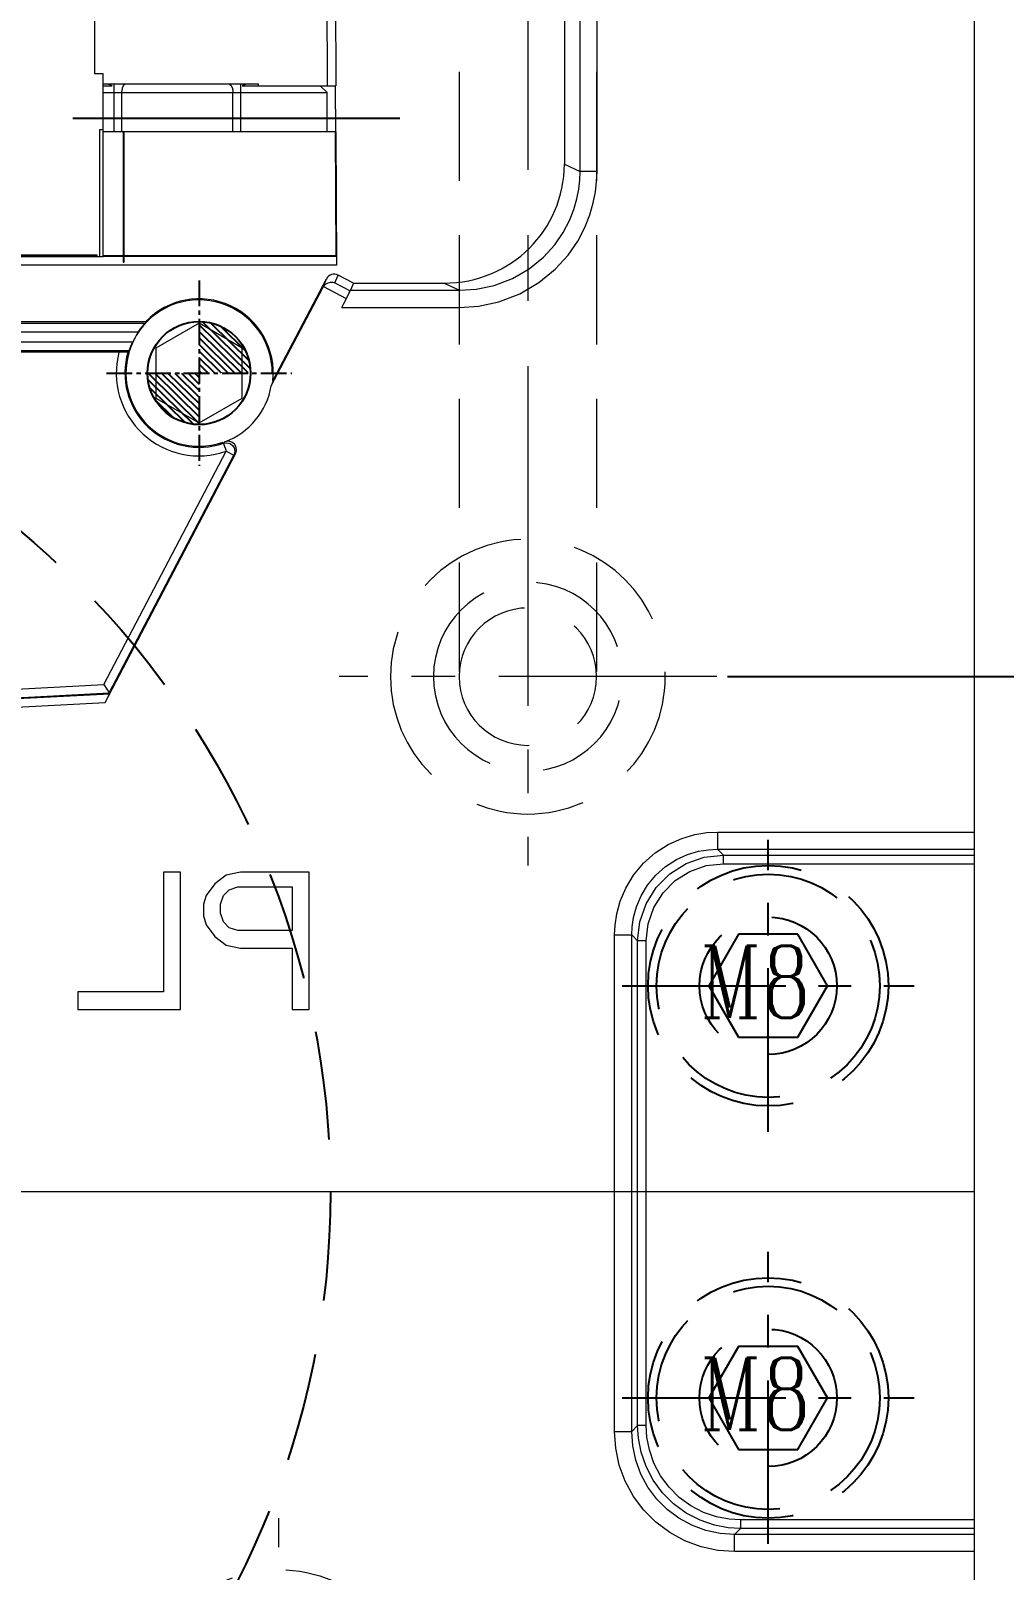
# Model space of a CAD drawing. Header units: inches. Extents: x 164842 to 166038, y -53074 to -52229.
# Drawn here: x 165831.4 to 165888.1, y -52495 to -52405.3 of the extents above; entities that cross this region are included whole.
import ezdxf

# ---------------------------------------------------------------- set-up
doc = ezdxf.new("R2010")
doc.units = ezdxf.units.IN
doc.header["$LTSCALE"] = 2
doc.header["$MEASUREMENT"] = 0
doc.header["$PDMODE"] = 3
doc.header["$PDSIZE"] = 0.3125
for name, pattern in [('CENTER', [50.8, 31.75, -6.35, 6.35, -6.35]), ('CENTER2', [1.125, 0.75, -0.125, 0.125, -0.125]), ('HIDDEN', [9.525, 6.35, -3.175])]:
    doc.linetypes.add(name, pattern=pattern)
doc.layers.get('0').update_dxf_attribs({"linetype": 'CONTINUOUS'})
doc.layers.get('Defpoints').update_dxf_attribs({"linetype": 'CONTINUOUS'})
for name, color, linetype in [('DEFAULT_1', 7, 'CENTER'), ('Layer3', 3, 'CONTINUOUS'), ('PIN', 4, 'CONTINUOUS'), ('SCREW', 52, 'HIDDEN')]:
    doc.layers.add(name, color=color, linetype=linetype)
for name, color, linetype, lineweight in [('dim', 3, 'CONTINUOUS', 15), ('PRODUCT', 1, 'CONTINUOUS', 15), ('WR', 122, 'HIDDEN', 18), ('枕位', 75, 'CONTINUOUS', 15)]:
    doc.layers.add(name, color=color, linetype=linetype, lineweight=lineweight)
doc.styles.add('ROMANC', font='romanc', dxfattribs={"width": 0.6, "height": 1})
doc.styles.get("Standard").update_dxf_attribs({"font": 'txt.shx', "width": 0.67})
doc.dimstyles.new('2.00', dxfattribs={"dimtxt": 5, "dimasz": 4, "dimexe": 0.666, "dimexo": 0.626, "dimgap": 1, "dimtad": 0, "dimzin": 0, "dimdsep": 46, "dimtxsty": 'Standard', "dimcen": 0.09, "dimclrd": 3, "dimclre": 3, "dimclrt": 7, "dimazin": 0, "dimtfac": 1, "dimtofl": 0, "dimtmove": 0, "dimatfit": 0, "dimfxl": 0, "dimtolj": 1, "dimtzin": 0, "dimarcsym": 0})

# ---------------------------------------------------------------- blocks, each defined once
blk = doc.blocks.new('*D36289')
at = {"layer": 'Defpoints', "color": 0}
for p in [(165948.862, -52472.939), (165873.004, -52597.939), (165956.79, -52597.939)]:
    blk.add_point(p, dxfattribs=at)
at = {"layer": 'dim', "color": 3, "linetype": 'ByBlock', "lineweight": -2}
for p, q in [((165949.488, -52472.939), (165957.456, -52472.939)), ((165956.79, -52476.939), (165956.79, -52527.181)), ((165956.79, -52593.939), (165956.79, -52543.698)), ((165873.63, -52597.939), (165957.456, -52597.939))]:
    blk.add_line(p, q, dxfattribs=at)
at = {"layer": 'dim', "color": 3, "linetype": 'ByBlock'}
for points in [[(165957.457, -52476.939), (165956.123, -52476.939), (165956.79, -52472.939)], [(165956.123, -52593.939), (165957.457, -52593.939), (165956.79, -52597.939)]]:
    blk.add_solid(points, dxfattribs=at)
at = {"layer": 'dim', "color": 7, "linetype": 'ByBlock', "insert": (165956.79, -52535.439), "char_height": 5, "attachment_point": 5, "rotation": 90}
blk.add_mtext('\\A1;125.00', dxfattribs=at)
blk = doc.blocks.new('*D36290')
at = {"layer": 'Defpoints', "color": 0}
for p in [(165873.004, -52347.939), (165956.79, -52347.939), (165948.862, -52472.939)]:
    blk.add_point(p, dxfattribs=at)
at = {"layer": 'dim', "color": 3, "linetype": 'ByBlock', "lineweight": -2}
for p, q in [((165873.63, -52347.939), (165957.456, -52347.939)), ((165956.79, -52351.939), (165956.79, -52402.181)), ((165956.79, -52468.939), (165956.79, -52418.698)), ((165949.488, -52472.939), (165957.456, -52472.939))]:
    blk.add_line(p, q, dxfattribs=at)
at = {"layer": 'dim', "color": 3, "linetype": 'ByBlock'}
for points in [[(165957.457, -52351.939), (165956.123, -52351.939), (165956.79, -52347.939)], [(165956.123, -52468.939), (165957.457, -52468.939), (165956.79, -52472.939)]]:
    blk.add_solid(points, dxfattribs=at)
at = {"layer": 'dim', "color": 7, "linetype": 'ByBlock', "insert": (165956.79, -52410.439), "char_height": 5, "attachment_point": 5, "rotation": 90}
blk.add_mtext('\\A1;125.00', dxfattribs=at)
blk = doc.blocks.new('20160723.115749')
at = {"layer": 'SCREW', "linetype": 'CENTER', "ltscale": 0.15}
for p, q in [((0, -8.5), (0, 8.5)), ((-8.5, 0), (8.5, 0))]:
    blk.add_line(p, q, dxfattribs=at)
at = {"layer": 'SCREW', "ltscale": 0.5}
blk.add_lwpolyline([(-1.732, 3), (-3.464, 0), (-1.732, -3), (1.732, -3), (3.464, 0), (1.732, 3)], close=True, dxfattribs=at)
for radius in [7, 6.5, 4]:
    blk.add_circle((0, 0), radius, dxfattribs=at)
at = {"layer": 'Layer3', "style": 'ROMANC', "width": 0.8}
blk.add_text('M8', height=4.1865, dxfattribs=at).set_placement((-3.976, -1.858))
blk = doc.blocks.new('20160824.085005')
at = {"layer": 'PRODUCT', "linetype": 'ByBlock'}
for p, q in [((-10.666, 12.014), (-10.673, 8.884)), ((-2.416, 12.014), (-10.666, 12.014)), ((-9.685, 11.524), (-10.666, 12.014)), ((-10.176, 11.033), (-10.666, 12.014)), ((-2.402, 12.028), (-2.416, 12.014)), ((-10.178, 11.023), (-10.178, 10.53)), ((-9.675, 11.526), (-2.904, 11.526)), ((-10.186, 10.53), (1.507, 10.53)), ((-10.186, 10.53), (-10.186, 8.884)), ((1.507, 10.53), (1.507, 7.376)), ((-10.186, 8.884), (-10.675, 8.884)), ((-10.675, 8.884), (-10.675, 3.276)), ((1.996, 7.376), (1.507, 7.376)), ((1.996, -3.246), (1.996, 7.376)), ((1.996, 6.693), (2.534, 6.693)), ((2.255, 6.78), (2.099, 6.793)), ((2.4, 6.746), (2.255, 6.78)), ((2.534, 6.693), (2.4, 6.746)), ((2.615, 6.793), (2.615, 3.996)), ((3.078, 6.291), (3.078, 3.997)), ((1.996, 4.133), (1.785, 4.133)), ((1.785, 4.133), (1.785, -3.246)), ((1.996, 4.018), (3.159, 4.018)), ((3.212, 4.009), (3.159, 4.018)), ((3.159, 4.018), (3.159, -3.61)), ((3.212, 4.009), (3.212, -3.61)), ((-10.675, 3.276), (-10.666, -3.755)), ((-10.675, -0.245), (-10.159, -0.245)), ((-10.159, -1.297), (-10.159, -0.245)), ((-10.186, -1.531), (-10.186, -3.146)), ((-10.164, -3.252), (-10.666, -3.755)), ((-10.186, -3.146), (1.641, -3.146)), ((-10.186, -3.146), (-10.17, -3.246)), ((-10.17, -3.246), (1.618, -3.246)), ((-10.164, -3.252), (-10.17, -3.246)), ((1.641, -3.252), (-10.163, -3.252)), ((1.641, -3.146), (1.641, -3.246)), ((1.641, -3.246), (1.996, -3.246)), ((3.159, -3.208), (1.996, -3.208)), ((3.159, -3.252), (1.996, -3.252)), ((3.212, -3.61), (3.159, -3.61))]:
    blk.add_line(p, q, dxfattribs=at)
blk.add_lwpolyline([(3.31, 6.793), (3.194, 6.726), (3.109, 6.542), (3.078, 6.291)], dxfattribs=at)
blk.add_arc((-11.164, -1.297), 1.005, 346.50531, 0, dxfattribs=at)
for centre, major_axis, start_param, end_param in [((-2.904, 12.028), (-0.355, -0.355), 0.78536, 2.356233), ((-9.675, 11.023), (0.355, -0.355), 2.356233, 3.926953)]:
    blk.add_ellipse(centre, major_axis=major_axis, ratio=0.999924, start_param=start_param, end_param=end_param, dxfattribs=at)
blk = doc.blocks.new('20140913.083227')
at = {"layer": 'WR', "linetype": 'CENTER', "ltscale": 0.2}
for p, q in [((0, 11), (0, -11)), ((-11, 0), (11, 0))]:
    blk.add_line(p, q, dxfattribs=at)
at = {"layer": 'WR', "linetype": 'HIDDEN', "ltscale": 0.5}
for radius in [8, 5.5, 4]:
    blk.add_circle((0, 0), radius, dxfattribs=at)
blk = doc.blocks.new('*D37323')
at = {"layer": 'Defpoints', "color": 0}
for p in [(165873.63, -52347.939), (165871.362, -52442.939), (165897.911, -52442.939)]:
    blk.add_point(p, dxfattribs=at)
at = {"layer": 'dim', "color": 3, "linetype": 'ByBlock', "lineweight": -2}
for p, q in [((165874.256, -52347.939), (165898.577, -52347.939)), ((165897.911, -52351.939), (165897.911, -52388.298)), ((165897.911, -52438.939), (165897.911, -52402.581)), ((165871.988, -52442.939), (165898.577, -52442.939))]:
    blk.add_line(p, q, dxfattribs=at)
at = {"layer": 'dim', "color": 3, "linetype": 'ByBlock'}
for points in [[(165898.577, -52351.939), (165897.244, -52351.939), (165897.911, -52347.939)], [(165897.244, -52438.939), (165898.577, -52438.939), (165897.911, -52442.939)]]:
    blk.add_solid(points, dxfattribs=at)
at = {"layer": 'dim', "color": 7, "linetype": 'ByBlock', "insert": (165897.911, -52395.439), "char_height": 5, "attachment_point": 5, "rotation": 90}
blk.add_mtext('\\A1;95.00', dxfattribs=at)

msp = doc.modelspace()

# ---------------------------------------------------------------- hatches: boundary and pattern name
at = {"layer": 'PIN', "linetype": 'Continuous'}
h = msp.add_hatch(dxfattribs=at)
h.set_pattern_fill('ANSI31', color=256, scale=2.181818, angle=90.5, style=0)
h.set_pattern_definition([(135.5, (166065.2811, -52438.84243), (-0.19115707, -0.19452285), [])])
h.paths.add_polyline_path([(165841.21, -52425.263), (165838.21, -52425.289, 0.414214), (165841.236, -52428.263)])
h.paths.add_polyline_path([(165841.184, -52422.263), (165841.21, -52425.263), (165844.21, -52425.237, 0.414214)])

# ---------------------------------------------------------------- linework, layer by layer
at = {"color": 8, "linetype": 'HIDDEN', "ltscale": 0.5}
msp.add_circle((165798.862, -52472.939), 50, dxfattribs=at)
at = {"layer": 'DEFAULT_1', "color": 2, "linetype": 'CENTER', "ltscale": 0.3}
msp.add_line((165852.91, -52410.439), (165740.849, -52410.439), dxfattribs=at)
at = {"layer": 'PIN', "linetype": 'CENTER2'}
for p, q in [((165841.21, -52419.863), (165841.21, -52430.663)), ((165835.81, -52425.263), (165846.61, -52425.263))]:
    msp.add_line(p, q, dxfattribs=at)
at = {"layer": 'PIN', "linetype": 'Continuous'}
msp.add_circle((165841.21, -52425.263), 3, dxfattribs=at)
at = {"layer": 'PRODUCT', "linetype": 'ByBlock'}
for p, q in [((165886.362, -52355.939), (165886.362, -52589.939)), ((165848.621, -52397.447), (165848.672, -52408.53)), ((165849.124, -52397.444), (165849.174, -52408.53)), ((165835.617, -52408.429), (165844.65, -52408.429)), ((165835.617, -52408.932), (165848.666, -52408.932)), ((165843.182, -52411.225), (165843.182, -52408.932)), ((165843.645, -52411.226), (165843.645, -52408.429)), ((165843.726, -52408.53), (165849.166, -52408.53)), ((165844.65, -52408.429), (165844.65, -52408.53)), ((165848.666, -52408.932), (165848.262, -52408.53)), ((165848.676, -52411.226), (165848.666, -52408.932)), ((165849.179, -52411.231), (165849.166, -52408.53)), ((165849.161, -52411.213), (165836.832, -52411.213)), ((165849.161, -52411.213), (165849.179, -52411.231)), ((165849.194, -52418.44), (165849.161, -52411.213)), ((165849.236, -52418.977), (165849.2, -52411.213)), ((165849.194, -52418.44), (165836.832, -52418.44)), ((165849.229, -52418.475), (165836.832, -52418.475)), ((165849.194, -52418.44), (165849.229, -52418.475)), ((165849.236, -52418.977), (165822.954, -52418.977)), ((165845.511, -52425.712), (165848.63, -52419.768)), ((165848.431, -52420.26), (165848.63, -52419.768)), ((165849.125, -52420.009), (165849.309, -52419.555)), ((165850.199, -52420.022), (165849.309, -52419.555)), ((165845.416, -52426.005), (165848.431, -52420.26)), ((165848.453, -52420.222), (165849.786, -52420.921)), ((165849.125, -52420.009), (165850.016, -52420.476)), ((165850.199, -52420.022), (165850.031, -52420.439)), ((165808.434, -52422.352), (165838.079, -52422.352)), ((165808.531, -52422.255), (165838.104, -52422.255)), ((165841.21, -52422.362), (165838.698, -52423.812)), ((165843.723, -52423.812), (165841.21, -52422.362)), ((165808.425, -52422.854), (165837.683, -52422.854)), ((165808.353, -52423.954), (165837.14, -52423.954)), ((165808.425, -52423.451), (165837.342, -52423.451)), ((165836.743, -52424.049), (165808.531, -52424.05)), ((165838.698, -52423.812), (165838.698, -52426.714)), ((165843.723, -52426.714), (165843.723, -52423.812)), ((165838.698, -52426.714), (165841.21, -52428.164)), ((165841.21, -52428.164), (165843.723, -52426.714)), ((165842.793, -52429.818), (165843.238, -52430.051)), ((165843.238, -52430.051), (165843.305, -52429.993)), ((165843.305, -52429.993), (165843.339, -52429.963)), ((165871.405, -52451.99), (165886.362, -52451.99)), ((165871.405, -52451.99), (165871.405, -52452.989)), ((165871.405, -52452.989), (165886.362, -52452.989)), ((165871.405, -52452.989), (165871.749, -52453.334)), ((165871.749, -52453.334), (165886.362, -52453.334)), ((165871.749, -52453.833), (165871.749, -52453.334)), ((165871.749, -52453.833), (165886.362, -52453.833)), ((165840.132, -52454.327), (165839.134, -52454.327)), ((165839.134, -52454.327), (165839.134, -52461.295)), ((165840.132, -52462.315), (165840.132, -52454.327)), ((165842.795, -52454.497), (165842.13, -52455.007)), ((165843.627, -52454.327), (165842.795, -52454.497)), ((165847.621, -52454.327), (165843.627, -52454.327)), ((165847.621, -52462.315), (165847.621, -52454.327)), ((165841.63, -52455.686), (165841.464, -52456.196)), ((165842.13, -52455.007), (165841.63, -52455.686)), ((165842.462, -52456.196), (165842.629, -52455.686)), ((165842.629, -52455.686), (165842.962, -52455.347)), ((165842.962, -52455.347), (165843.461, -52455.177)), ((165843.461, -52455.177), (165846.623, -52455.177)), ((165846.623, -52455.177), (165846.623, -52457.726)), ((165841.464, -52456.196), (165841.464, -52456.876)), ((165842.462, -52456.706), (165842.462, -52456.196)), ((165841.464, -52456.876), (165841.63, -52457.386)), ((165841.63, -52457.386), (165842.13, -52458.066)), ((165842.629, -52457.216), (165842.462, -52456.706)), ((165842.962, -52457.556), (165842.629, -52457.216)), ((165842.13, -52458.066), (165842.795, -52458.576)), ((165843.461, -52457.726), (165842.962, -52457.556)), ((165846.623, -52457.726), (165843.461, -52457.726)), ((165865.413, -52457.982), (165866.411, -52457.982)), ((165865.413, -52472.939), (165865.413, -52457.982)), ((165866.411, -52457.982), (165866.756, -52458.327)), ((165866.411, -52472.939), (165866.411, -52457.982)), ((165867.255, -52458.327), (165866.756, -52458.327)), ((165866.756, -52472.939), (165866.756, -52458.327)), ((165867.255, -52472.939), (165867.255, -52458.327)), ((165842.795, -52458.576), (165843.627, -52458.746)), ((165843.627, -52458.746), (165846.623, -52458.746)), ((165846.623, -52458.746), (165846.623, -52462.315)), ((165839.134, -52461.295), (165834.141, -52461.295)), ((165834.141, -52461.295), (165834.141, -52462.315)), ((165834.141, -52462.315), (165840.132, -52462.315)), ((165846.623, -52462.315), (165847.621, -52462.315)), ((165886.362, -52472.939), (165711.362, -52472.939)), ((165865.413, -52486.898), (165865.413, -52472.939)), ((165866.411, -52486.898), (165866.411, -52472.939)), ((165866.756, -52486.553), (165866.756, -52472.939)), ((165867.255, -52486.553), (165867.255, -52472.939)), ((165865.413, -52486.898), (165866.411, -52486.898)), ((165866.411, -52486.898), (165866.756, -52486.553)), ((165867.255, -52486.553), (165866.756, -52486.553)), ((165886.362, -52492.046), (165872.748, -52492.046)), ((165872.748, -52492.046), (165872.748, -52492.545)), ((165872.403, -52492.89), (165872.748, -52492.545)), ((165886.362, -52492.89), (165872.403, -52492.89)), ((165872.403, -52493.888), (165872.403, -52492.89)), ((165886.362, -52492.545), (165872.748, -52492.545)), ((165886.362, -52493.888), (165872.403, -52493.888))]:
    msp.add_line(p, q, dxfattribs=at)
for points in [[(165842.95, -52408.429), (165843.066, -52408.497), (165843.151, -52408.681), (165843.182, -52408.932)], [(165844.161, -52408.429), (165844.008, -52408.442), (165843.862, -52408.477), (165843.726, -52408.53)], [(165848.453, -52420.222), (165848.577, -52420.087), (165848.72, -52420.007), (165848.864, -52419.972), (165849.002, -52419.975), (165849.125, -52420.009)], [(165837.683, -52422.854), (165837.803, -52422.687), (165837.914, -52422.546), (165838.001, -52422.441), (165838.059, -52422.375), (165838.079, -52422.352)], [(165837.067, -52424.041), (165837.026, -52424.045), (165836.912, -52424.048), (165836.743, -52424.049)], [(165837.14, -52423.954), (165837.154, -52423.915), (165837.193, -52423.807)], [(165837.193, -52423.807), (165837.257, -52423.645), (165837.342, -52423.451)], [(165845.511, -52425.712), (165845.482, -52425.805), (165845.451, -52425.902), (165845.416, -52426.005)], [(165842.628, -52429.343), (165842.658, -52429.316), (165842.717, -52429.26)], [(165842.628, -52429.343), (165842.825, -52429.316), (165843.017, -52429.368), (165843.174, -52429.49), (165843.271, -52429.663), (165843.294, -52429.86), (165843.238, -52430.051)], [(165842.628, -52429.343), (165842.639, -52429.362), (165842.656, -52429.427), (165842.693, -52429.535), (165842.747, -52429.67), (165842.793, -52429.818)], [(165843.339, -52429.963), (165843.395, -52429.77), (165843.371, -52429.571), (165843.271, -52429.398), (165843.109, -52429.276), (165842.914, -52429.228), (165842.717, -52429.26)], [(165865.413, -52457.982), (165865.439, -52457.419), (165865.54, -52456.754), (165865.743, -52456.019), (165866.068, -52455.255), (165866.524, -52454.504), (165867.103, -52453.809), (165867.786, -52453.204), (165868.54, -52452.718), (165869.323, -52452.363), (165870.09, -52452.136), (165870.79, -52452.022), (165871.405, -52451.99)], [(165866.411, -52457.982), (165866.433, -52457.513), (165866.517, -52456.958), (165866.686, -52456.346), (165866.957, -52455.709), (165867.336, -52455.083), (165867.819, -52454.503), (165868.388, -52454), (165869.016, -52453.595), (165869.669, -52453.299), (165870.308, -52453.11), (165870.892, -52453.015), (165871.405, -52452.989)], [(165866.756, -52458.327), (165866.881, -52457.216), (165867.25, -52456.161), (165867.845, -52455.214), (165868.636, -52454.423), (165869.583, -52453.828), (165870.638, -52453.459), (165871.749, -52453.334)], [(165867.255, -52458.327), (165867.367, -52457.33), (165867.699, -52456.379), (165868.235, -52455.525), (165868.948, -52454.812), (165869.802, -52454.276), (165870.753, -52453.945), (165871.749, -52453.833)], [(165872.403, -52493.888), (165871.429, -52493.82), (165870.455, -52493.612), (165869.511, -52493.263), (165868.626, -52492.782), (165867.825, -52492.182), (165867.12, -52491.478), (165866.521, -52490.677), (165866.039, -52489.792), (165865.69, -52488.848), (165865.481, -52487.873), (165865.413, -52486.898)], [(165872.403, -52492.89), (165871.567, -52492.832), (165870.732, -52492.653), (165869.923, -52492.354), (165869.164, -52491.942), (165868.478, -52491.428), (165867.874, -52490.825), (165867.36, -52490.139), (165866.948, -52489.38), (165866.649, -52488.571), (165866.47, -52487.736), (165866.411, -52486.898)], [(165872.748, -52492.545), (165872.027, -52492.501), (165871.225, -52492.348), (165870.393, -52492.063), (165869.586, -52491.643), (165868.851, -52491.105), (165868.211, -52490.468), (165867.671, -52489.735), (165867.247, -52488.929), (165866.958, -52488.094), (165866.801, -52487.284), (165866.756, -52486.553)], [(165872.748, -52492.046), (165872.088, -52492.006), (165871.352, -52491.866), (165870.589, -52491.604), (165869.849, -52491.22), (165869.175, -52490.727), (165868.588, -52490.142), (165868.093, -52489.47), (165867.705, -52488.73), (165867.44, -52487.965), (165867.296, -52487.222), (165867.255, -52486.553)]]:
    msp.add_lwpolyline(points, dxfattribs=at)
for radius, start, end in [(4.262, 0, 289.1008), (4.324, 354.04053, 135.91737), (4.271, 145.66626, 154.89851), (4.822, 165.43164, 289.17158), (4.32, 163.57212, 289.16858), (4.271, 290.65497, 350.00265)]:
    msp.add_arc((165841.21, -52425.263), radius, start, end, dxfattribs=at)
for centre, major_axis, ratio, start_param, end_param in [((165849.231, -52418.977), (-0.002, 0.502), 0.008727, -1.570836, -0.008766), ((165849.075, -52420.002), (0.189, 0.468), 0.996157, -0.09904, 1.470996), ((165848.876, -52420.493), (0.189, 0.468), 0.996157, 1.38449, 1.470996), ((165849.507, -52421.436), (0.525, 1), 0.007727, 4.716444, 6.205896), ((165841.21, -52423.383), (0, 3.76), 0.866047, 1.265976, 1.292811), ((165841.21, -52428.549), (0, 6.573), 0.866047, 0.796545, 0.815091)]:
    msp.add_ellipse(centre, major_axis=major_axis, ratio=ratio, start_param=start_param, end_param=end_param, dxfattribs=at)
at = {"layer": 'WR', "linetype": 'HIDDEN', "ltscale": 0.5}
for p, q in [((165856.362, -52302.939), (165856.362, -52442.939)), ((165864.362, -52302.939), (165864.362, -52442.939))]:
    msp.add_line(p, q, dxfattribs=at)
at = {"layer": 'WR', "linetype": 'CENTER', "ltscale": 0.3}
msp.add_line((165860.362, -52302.939), (165860.362, -52442.939), dxfattribs=at)
at = {"layer": '枕位', "linetype": 'ByBlock', "ltscale": 0.3}
for p, q in [((165863.406, -52413.522), (165863.406, -52382.481)), ((165864.391, -52413.522), (165864.391, -52382.481)), ((165862.488, -52383.398), (165862.488, -52413.098)), ((165862.488, -52413.098), (165863.406, -52413.522)), ((165864.391, -52413.522), (165863.406, -52413.522)), ((165850.031, -52420.439), (165856.382, -52420.439)), ((165850.199, -52420.022), (165855.481, -52420.022)), ((165855.481, -52420.022), (165856.382, -52420.439)), ((165856.382, -52421.436), (165856.382, -52420.439)), ((165849.517, -52421.436), (165856.382, -52421.436)), ((165835.664, -52443.402), (165842.793, -52429.817)), ((165835.737, -52444.449), (165843.339, -52429.963)), ((165835.976, -52443.889), (165843.238, -52430.051)), ((165795.48, -52446.013), (165836.003, -52443.932)), ((165797.554, -52445.863), (165835.976, -52443.889)), ((165798.202, -52445.326), (165835.664, -52443.402)), ((165835.664, -52443.402), (165836.003, -52443.932)), ((165795.475, -52446.516), (165835.737, -52444.449))]:
    msp.add_line(p, q, dxfattribs=at)
for points in [[(165856.382, -52421.436), (165857.478, -52421.362), (165858.68, -52421.106), (165859.887, -52420.645), (165861.003, -52419.996), (165861.953, -52419.221), (165862.701, -52418.399), (165863.266, -52417.581), (165863.681, -52416.793), (165863.976, -52416.048), (165864.176, -52415.353), (165864.302, -52414.705), (165864.37, -52414.099), (165864.391, -52413.522)], [(165856.382, -52420.439), (165857.347, -52420.376), (165858.403, -52420.154), (165859.462, -52419.751), (165860.441, -52419.185), (165861.275, -52418.508), (165861.93, -52417.79), (165862.425, -52417.074), (165862.788, -52416.385), (165863.046, -52415.734), (165863.22, -52415.125), (165863.33, -52414.558), (165863.389, -52414.028), (165863.406, -52413.522)]]:
    msp.add_lwpolyline(points, dxfattribs=at)
for centre, major_axis, ratio, start_param, end_param in [((165855.38, -52412.999), (6.473, -2.993), 0.981649, -1.130625, 0.426061), ((165835.732, -52444.449), (0.271, 0.517), 0.007509, -1.56635, -0.00428)]:
    msp.add_ellipse(centre, major_axis=major_axis, ratio=ratio, start_param=start_param, end_param=end_param, dxfattribs=at)

# ---------------------------------------------------------------- block references
at = {"layer": 'PIN', "linetype": 'ByBlock'}
msp.add_blockref('20160824.085005', (165833.62, -52415.223), dxfattribs=at)
at = {"layer": 'SCREW', "linetype": 'ByBlock'}
for p in [(165874.362, -52460.939), (165874.362, -52484.939)]:
    msp.add_blockref('20160723.115749', p, dxfattribs=at)
at = {"layer": 'WR', "linetype": 'ByBlock', "xscale": -1}
msp.add_blockref('20140913.083227', (165860.362, -52442.939), dxfattribs=at)
at = {"layer": 'WR', "linetype": 'HIDDEN', "ltscale": 0.5, "rotation": 180}
msp.add_blockref('20140913.083227', (165845.862, -52502.939), dxfattribs=at)

# ---------------------------------------------------------------- dimensions: what is measured, and where the dimension line sits
at = {"layer": 'dim', "linetype": 'ByBlock'}
dim = msp.add_linear_dim(base=(165897.911, -52442.939), p1=(165873.63, -52347.939), p2=(165871.362, -52442.939), angle=90, dimstyle='2.00', dxfattribs=at)
dim.commit()
dim.dimension.update_dxf_attribs({"geometry": '*D37323', "text_midpoint": (165897.911, -52395.439), "dimtype": 160})
for base, p2, angle, picture, middle in [((165956.79, -52347.939), (165873.004, -52347.939), 90, '*D36290', (165956.79, -52410.439)), ((165956.79, -52597.939), (165873.004, -52597.939), 270, '*D36289', (165956.79, -52535.439))]:
    dim = msp.add_linear_dim(base=base, p1=(165948.862, -52472.939), p2=p2, angle=angle, dimstyle='2.00', dxfattribs=at)
    dim.commit()
    dim.dimension.update_dxf_attribs({"geometry": picture, "text_midpoint": middle})

doc.saveas('drawing.dxf')
